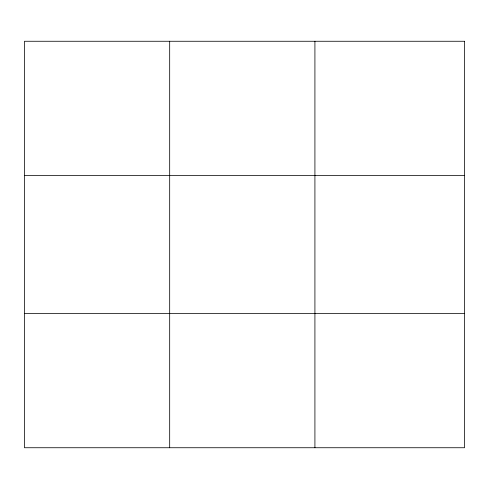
<?xml version="1.0" encoding="UTF-8"?>
<svg xmlns="http://www.w3.org/2000/svg" width="489" height="489" viewBox="0 0 489 489"><rect width="100%" height="100%" fill="white"/><g stroke="black" fill="none" stroke-linecap="round" stroke-linejoin="round"><path stroke-width="0.73" d="M169.683 447.735L169.683 41.265M314.916 447.735L314.916 41.265M24.45 175.398L464.55 175.398M24.45 313.602L464.55 313.602M464.55 41.265L464.55 447.735L24.45 447.735L24.45 41.265L464.55 41.265"/></g></svg>
